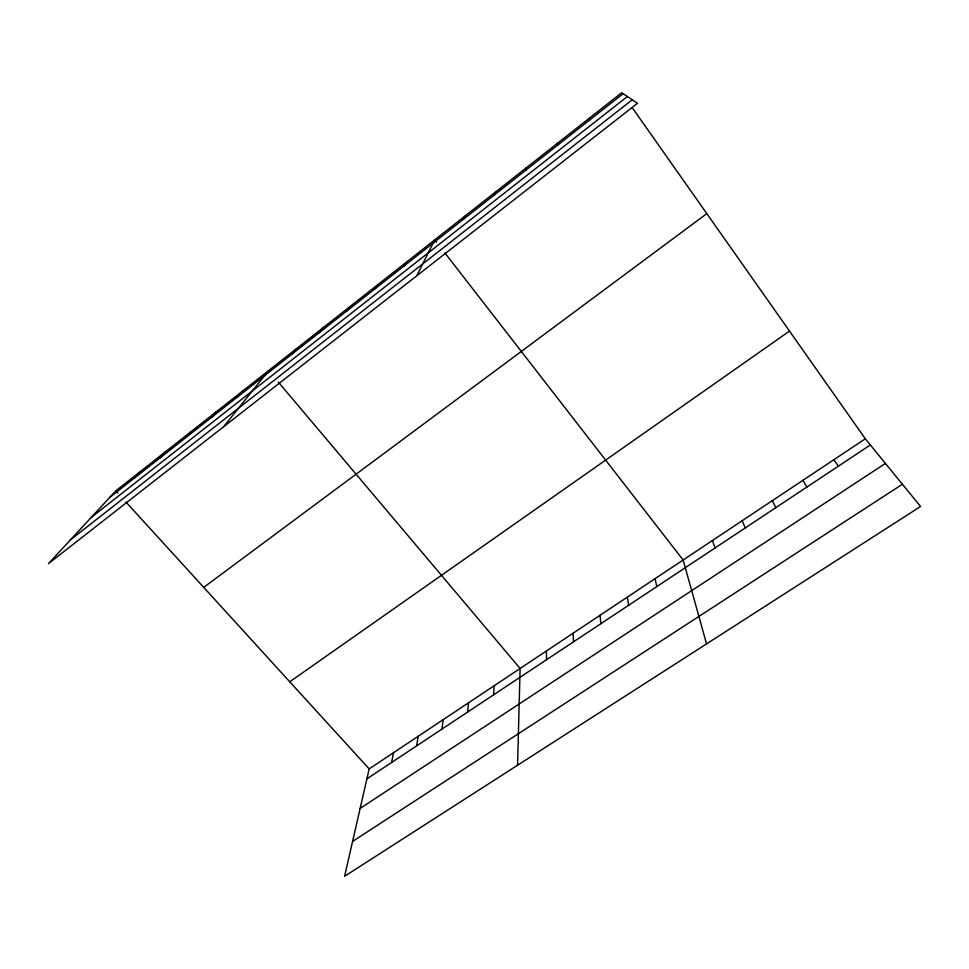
<?xml version="1.0" encoding="UTF-8"?>
<svg xmlns="http://www.w3.org/2000/svg" width="969" height="969" viewBox="0 0 969 969"><rect width="100%" height="100%" fill="white"/><g stroke="black" fill="none" stroke-linecap="round" stroke-linejoin="round"><path stroke-width="1.45" d="M517.555 765.231L520.111 668.477L278.333 382.089M493.548 694.87L494.154 685.749M525.925 170.132L526.094 167.976M467.567 712.106L468.524 702.804M441.912 729.124L443.208 719.652M416.585 745.924L418.22 736.27M391.573 762.506L393.535 752.695M865.317 438.787L369.165 768.914L344.613 876.279L920.55 506.496L865.317 438.787L632.151 107.547M494.517 194.83L495.183 192.298M463.582 219.164L464.745 216.257M416.779 275.79L434.754 239.852L436.595 242.226M404 266.027L406.072 262.429M375.294 288.592L377.801 284.68M347.011 310.843L349.93 306.616M319.116 332.779L322.447 328.249M291.633 354.4L295.351 349.567M223.657 426.711L268.631 370.594M237.805 396.733L242.274 391.331M211.448 417.469L216.293 411.789M185.454 437.903L190.651 431.968M159.824 458.071L165.36 451.869M134.546 477.959L140.408 471.515M115.783 490.883L48.45 563.643L637.517 103.271L621.71 92.721L115.783 490.883L117.818 493.124M109.594 497.569L623.14 93.666M91.183 517.47L627.403 96.525M70.483 539.842L632.272 99.771M203.72 587.384L706.813 213.616M289.755 681.788L789.505 331.083M366.876 778.882L870.356 444.965M360.129 808.425L885.4 463.412M352.571 841.431L902.393 484.246M125.97 502.063L369.165 768.914M444.88 252.909L683.133 560.009L706.558 643.888M833.873 459.706L838.391 466.162M589.346 118.194L590.218 119.562M802.877 480.333L806.898 487.056M772.305 500.67L775.842 507.647M742.169 520.728L745.234 527.948M712.445 540.508L715.049 547.969M655.056 578.687L656.788 586.608M557.478 143.279L557.817 145.047M627.355 597.122L628.675 605.262M600.017 615.303L600.937 623.661M573.042 633.266L573.563 641.805M546.407 650.986L546.54 659.732"/></g></svg>
